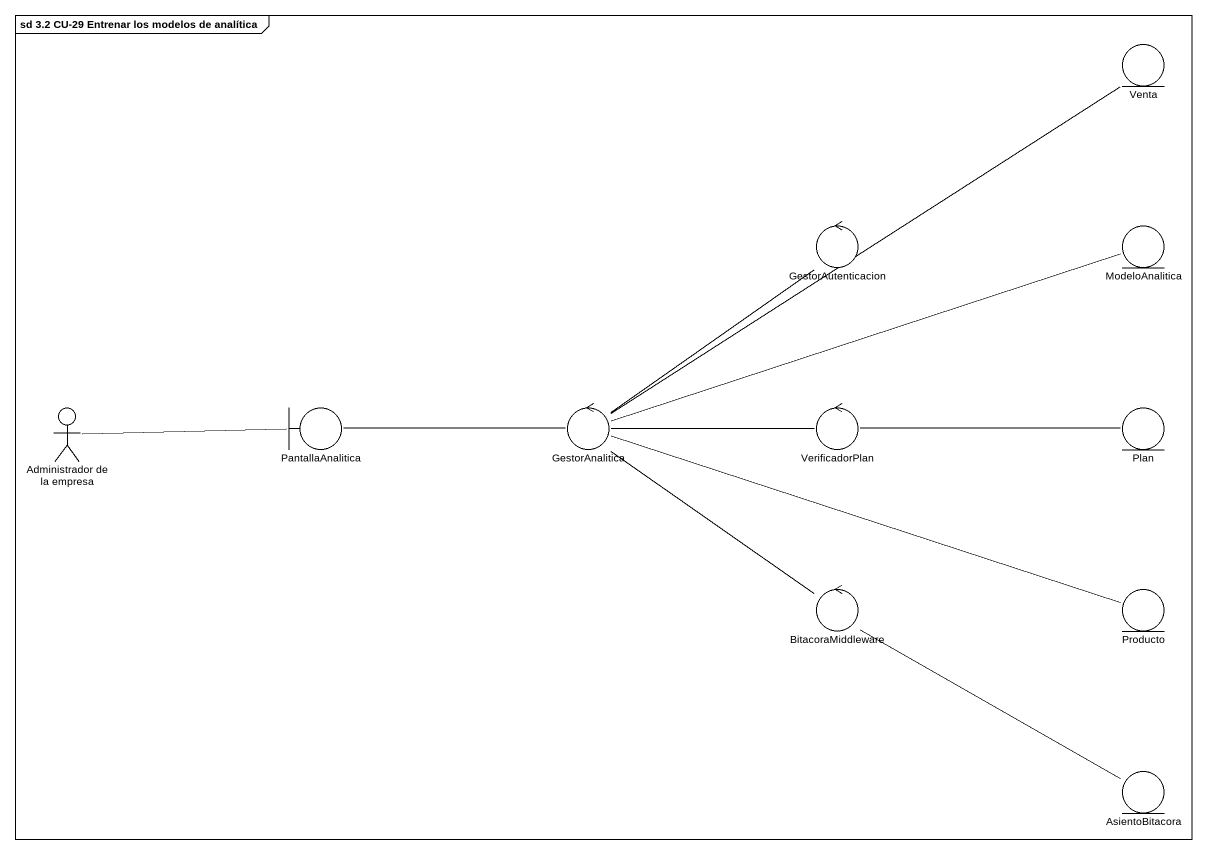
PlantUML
@startuml
mainframe sd 3.2 CU-29 Entrenar los modelos de analítica
entity Venta
control GestorAutenticacion
entity ModeloAnalitica
actor "Administrador de la empresa" as Administrador_de_la_empresa
boundary PantallaAnalitica
control GestorAnalitica
control VerificadorPlan
entity Plan
control BitacoraMiddleware
entity Producto
entity AsientoBitacora
Administrador_de_la_empresa -right- PantallaAnalitica
GestorAnalitica -up- Venta
GestorAnalitica -up- GestorAutenticacion
GestorAnalitica -right- ModeloAnalitica
GestorAnalitica -left- PantallaAnalitica
GestorAnalitica -right- VerificadorPlan
GestorAnalitica -right- Producto
Plan -left- VerificadorPlan
BitacoraMiddleware -up- GestorAnalitica
AsientoBitacora -left- BitacoraMiddleware
@enduml
